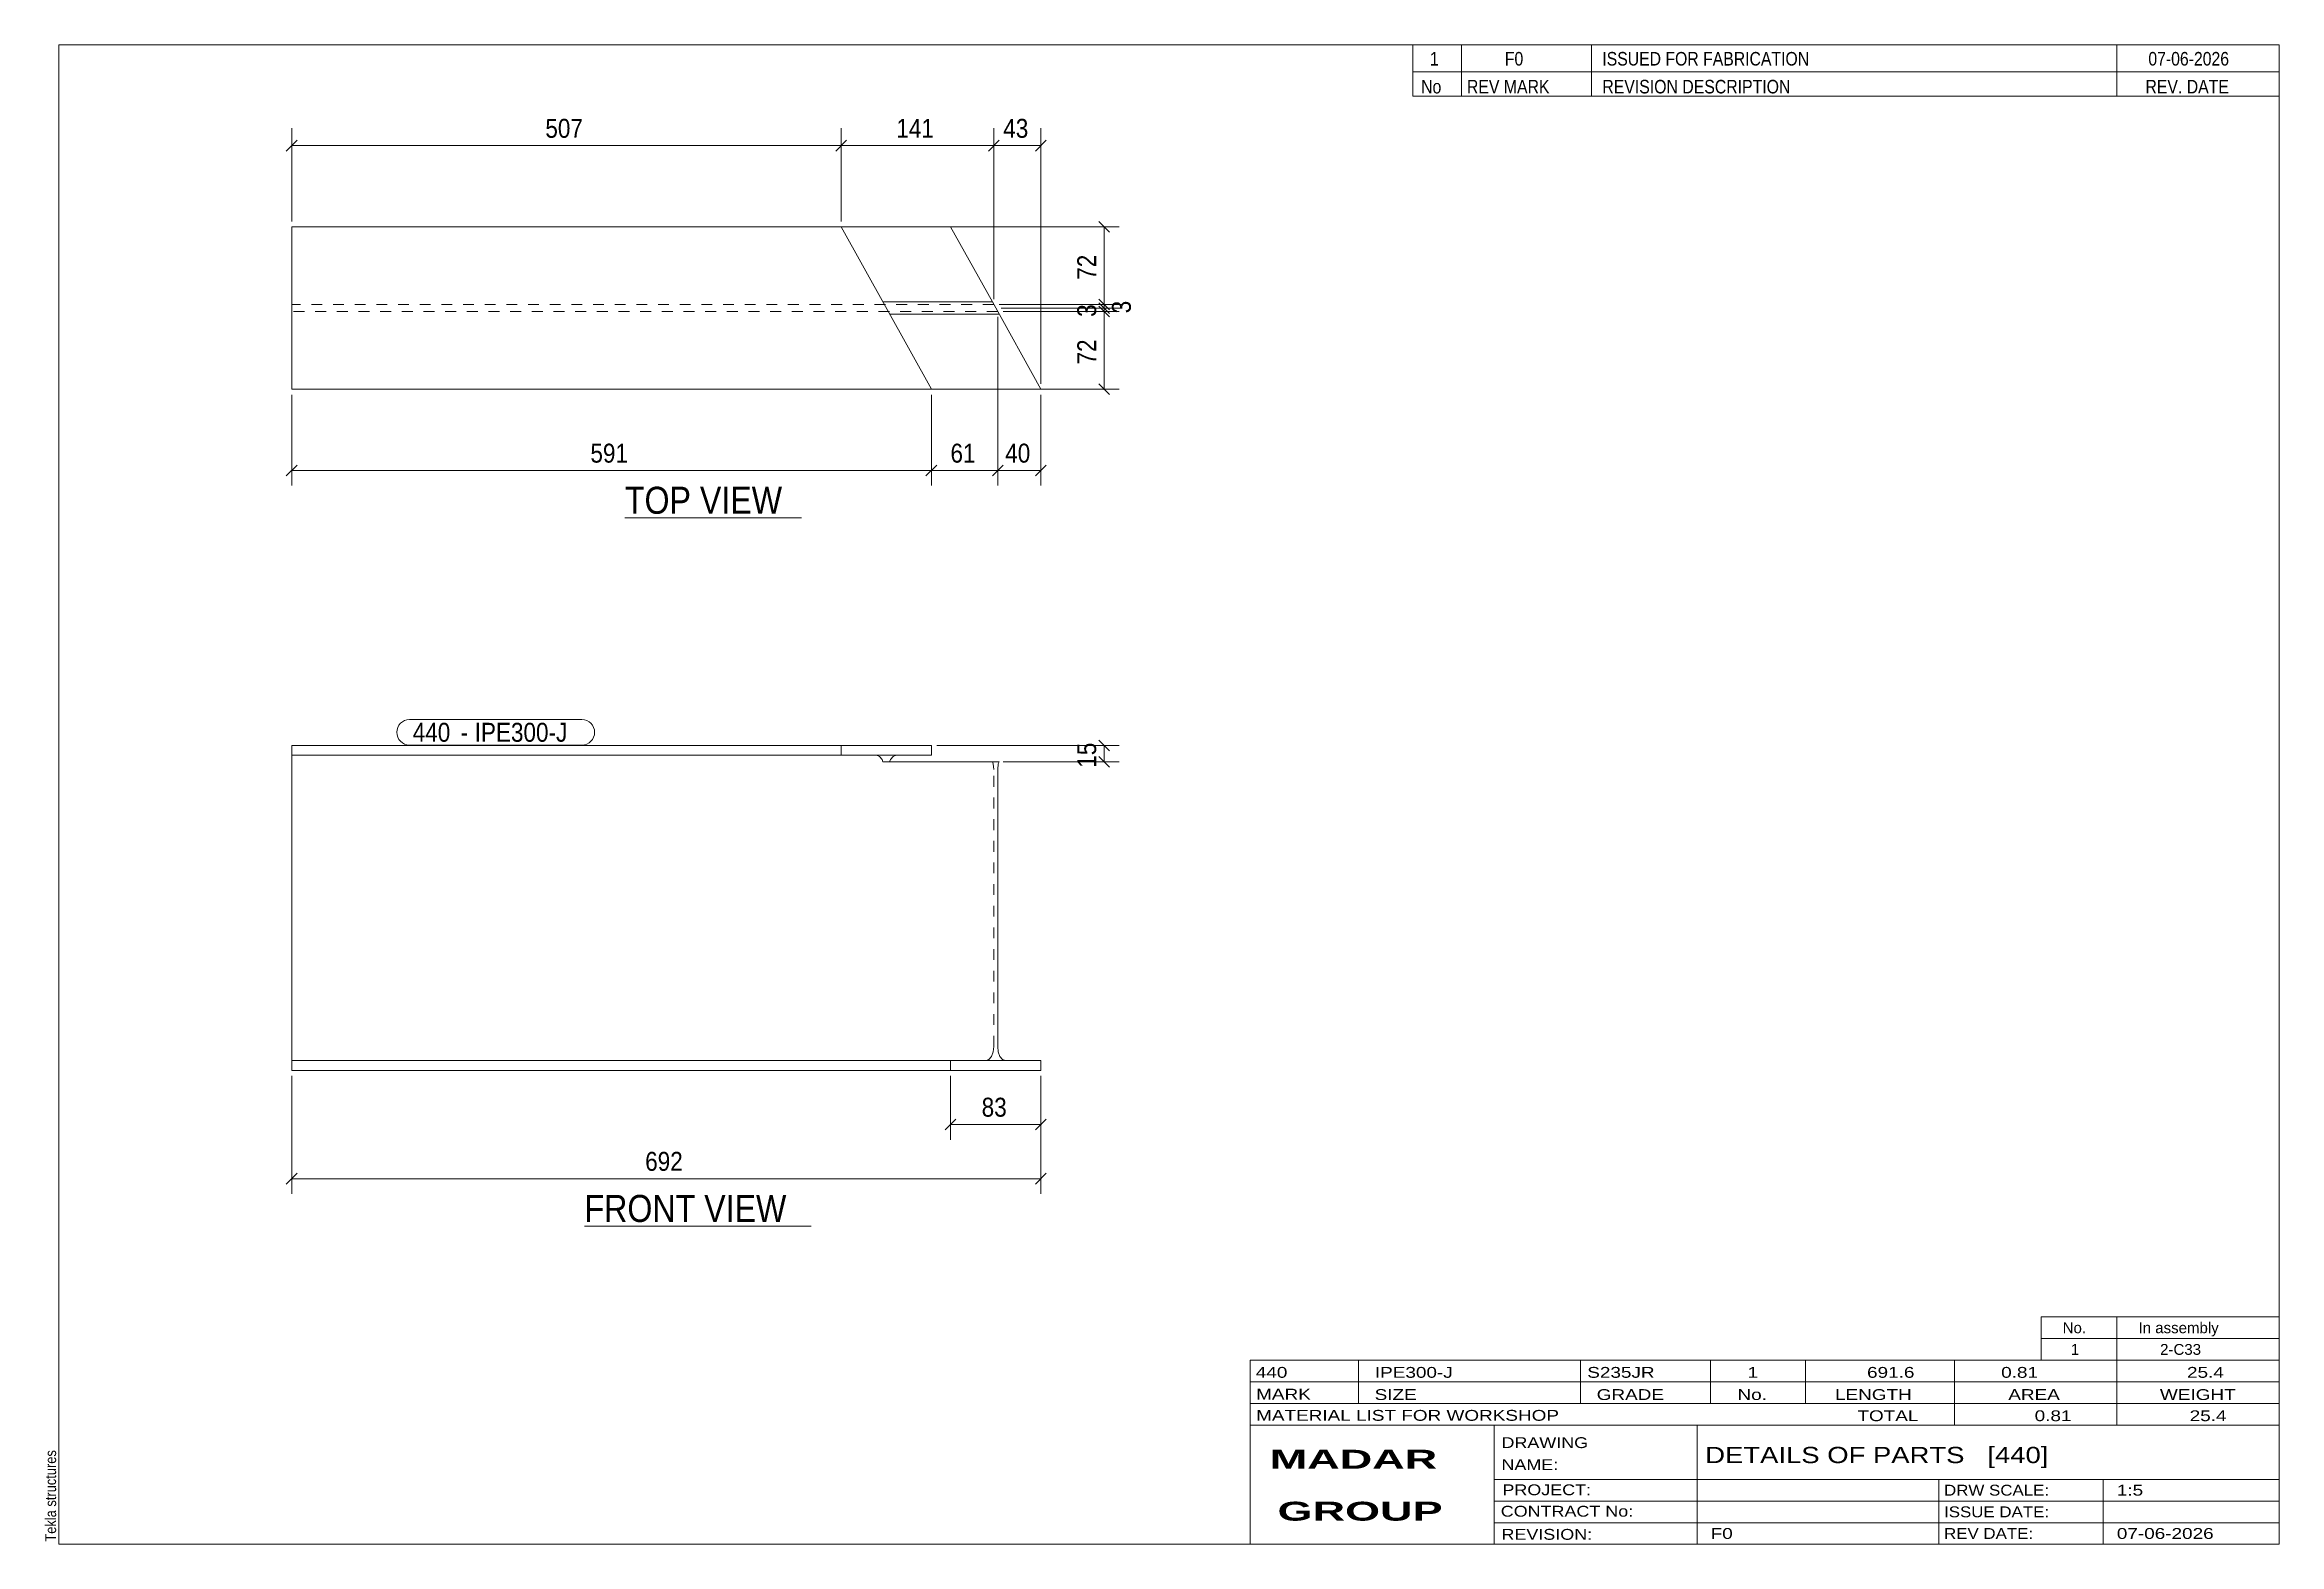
# Model space of a CAD drawing. Header units: millimetres. Extents: x 2 to 415, y 5 to 282.
import ezdxf

# ---------------------------------------------------------------- set-up
doc = ezdxf.new("R2010")
doc.units = ezdxf.units.MM
doc.linetypes.add('XKITLINE00', pattern=[0])
doc.linetypes.add('XKITLINE02', pattern=[4, 2, -2])
for name, color, linetype, lineweight in [('Dimensions', 7, 'Continuous', 0), ('DrawingSheet', 5, 'Continuous', 0), ('OtherObjectType', 7, 'Continuous', 0), ('Part', 2, 'Continuous', 0), ('PartMark', 7, 'Continuous', 0)]:
    doc.layers.add(name, color=color, linetype=linetype, lineweight=lineweight)
doc.styles.add('ARIAL', font='ARIAL.TTF')
doc.styles.add('ARIAL_BOLD', font='ARIALBD.TTF')
doc.styles.add('ARIAL_NARROW', font='ARIALN.TTF')

# ---------------------------------------------------------------- blocks, each defined once
blk = doc.blocks.new('*A1')
at = {"layer": 'Part', "color": 2, "linetype": 'XKITLINE00', "lineweight": 0}
for p, q in [((48, 94.34), (48, 152.54)), ((48, 152.54), (166.11, 152.54)), ((166.11, 150.74), (48, 150.74)), ((158.57, 149.98), (158.41, 149.54)), ((178.62, 149.54), (158.41, 149.54)), ((159.04, 150.54), (158.57, 149.98)), ((159.59, 150.74), (159.04, 150.54)), ((166.11, 152.54), (166.11, 150.74)), ((178.47, 149.14), (178.36, 148.14)), ((178.62, 149.54), (178.47, 149.14)), ((178.36, 96.94), (178.36, 148.14)), ((178.36, 96.94), (178.47, 95.95)), ((178.47, 95.95), (178.78, 95.1)), ((178.78, 95.1), (179.25, 94.54)), ((186.33, 94.34), (48, 94.34)), ((48, 92.54), (48, 94.34)), ((186.33, 92.54), (48, 92.54)), ((179.25, 94.54), (179.8, 94.34)), ((186.33, 94.34), (186.33, 92.54))]:
    blk.add_line(p, q, dxfattribs=at)
at = {"layer": 'Part', "color": 7, "linetype": 'XKITLINE02', "lineweight": 0}
for p, q in [((149.46, 150.74), (149.46, 152.54)), ((156.53, 150.54), (155.98, 150.74)), ((157, 149.98), (156.53, 150.54)), ((157.16, 149.54), (157, 149.98)), ((158.41, 149.54), (157.16, 149.54)), ((177.53, 149.14), (177.38, 149.54)), ((177.64, 148.14), (177.53, 149.14)), ((177.64, 96.94), (177.64, 148.14)), ((176.75, 94.54), (177.22, 95.1)), ((177.22, 95.1), (177.53, 95.95)), ((177.53, 95.95), (177.64, 96.94)), ((169.67, 92.54), (169.67, 94.34)), ((176.2, 94.34), (176.75, 94.54))]:
    blk.add_line(p, q, dxfattribs=at)
blk = doc.blocks.new('*A2')
at = {"layer": 'Part', "color": 2, "linetype": 'XKITLINE00', "lineweight": 0}
for p, q in [((48, 248.35), (48, 218.35)), ((149.46, 248.35), (48, 248.35)), ((169.67, 248.35), (149.46, 248.35)), ((149.46, 248.35), (166.11, 218.35)), ((177.38, 234.47), (169.67, 248.35)), ((157.16, 234.47), (177.38, 234.47)), ((158.41, 232.23), (178.62, 232.23)), ((186.33, 218.35), (177.38, 234.47)), ((48, 218.35), (166.11, 218.35)), ((186.33, 218.35), (166.11, 218.35))]:
    blk.add_line(p, q, dxfattribs=at)
at = {"layer": 'Part', "color": 7, "linetype": 'XKITLINE02', "lineweight": 0}
for p, q in [((177.64, 234), (48, 234)), ((178.36, 232.7), (48, 232.7)), ((166.11, 218.35), (186.33, 218.35))]:
    blk.add_line(p, q, dxfattribs=at)
blk = doc.blocks.new('*A3')
at = {"layer": 'DrawingSheet', "color": 5, "linetype": 'XKITLINE00', "lineweight": 0}
for p, q in [((415, 282), (5, 282)), ((5, 282), (5, 5)), ((415, 5), (415, 282)), ((5, 5), (415, 5))]:
    blk.add_line(p, q, dxfattribs=at)
at = {"layer": 'DrawingSheet', "color": 5, "style": 'ARIAL', "width": 0.85}
blk.add_text('Tekla structures', height=2, rotation=90, dxfattribs=at).set_placement((4.5, 5.5))
blk = doc.blocks.new('*A4')
at = {"layer": 'OtherObjectType', "color": 7, "linetype": 'XKITLINE00', "lineweight": 0}
for p, q in [((371, 47), (415, 47)), ((371, 43), (371, 47)), ((385, 43), (385, 47)), ((415, 43), (415, 47)), ((371, 43), (415, 43)), ((371, 39), (371, 43)), ((385, 39), (385, 43)), ((415, 39), (415, 43)), ((371, 39), (415, 39))]:
    blk.add_line(p, q, dxfattribs=at)
at = {"layer": 'OtherObjectType', "color": 7, "style": 'ARIAL_NARROW', "width": 1.211571}
for s, p in [('No.', (375, 44)), ('In assembly', (389, 44)), ('1', (376.5, 40)), ('2-C33', (392.99, 40))]:
    blk.add_text(s, height=2, dxfattribs=at).set_placement(p)
blk = doc.blocks.new('*A5')
at = {"layer": 'OtherObjectType', "color": 7, "linetype": 'XKITLINE00', "lineweight": 0}
for p, q in [((255, 282), (415, 282)), ((415, 282), (255, 282)), ((255, 282), (255, 277)), ((264, 282), (264, 277)), ((288, 282), (288, 277)), ((385, 282), (385, 277)), ((415, 282), (415, 277)), ((255, 277), (415, 277)), ((255, 277), (255, 272.5)), ((255, 277), (415, 277)), ((264, 277), (264, 272.5)), ((288, 277), (288, 272.5)), ((385, 277), (385, 272.5)), ((415, 277), (415, 272.5)), ((415, 272.5), (255, 272.5))]:
    blk.add_line(p, q, dxfattribs=at)
at = {"layer": 'OtherObjectType', "color": 7, "style": 'ARIAL_NARROW'}
for s, width, p in [('1', 1.017001, (258.16, 278.15)), ('F0', 1.017001, (272, 278.15)), ('ISSUED FOR FABRICATION', 1.017001, (290, 278.15)), ('07-06-2026', 1.017001, (390.82, 278.15)), ('No', 1.02, (256.54, 273)), ('REV MARK', 1.02, (265, 273)), ('REVISION DESCRIPTION', 1.02, (290, 273)), ('REV. DATE', 1.02, (390.28, 273))]:
    blk.add_text(s, height=2.5, dxfattribs=dict(at, width=width)).set_placement(p)
blk = doc.blocks.new('*A6')
at = {"layer": 'OtherObjectType', "color": 7, "linetype": 'XKITLINE00', "lineweight": 0}
for p, q in [((225, 39), (415, 39)), ((225, 39), (225, 35)), ((225, 39), (415, 39)), ((245, 35), (245, 39)), ((286, 35), (286, 39)), ((310, 35), (310, 39)), ((327.5, 35), (327.5, 39)), ((355, 35), (355, 39)), ((385, 35), (385, 39)), ((415, 35), (415, 39)), ((225, 35), (415, 35)), ((225, 35), (225, 5)), ((225, 35), (415, 35)), ((245, 31), (245, 35)), ((286, 31), (286, 35)), ((310, 31), (310, 35)), ((327.5, 31), (327.5, 35)), ((355, 31), (355, 35)), ((385, 31), (385, 35)), ((415, 31), (415, 35)), ((225, 31), (415, 31)), ((355, 27), (355, 31)), ((385, 27), (385, 31)), ((415, 27), (415, 31)), ((225, 27), (415, 27)), ((270, 21), (270, 27)), ((307.5, 17), (307.5, 27)), ((415, 21), (415, 27)), ((270, 21), (270, 5)), ((415, 17), (415, 21)), ((270, 17), (415, 17)), ((307.5, 5), (307.5, 17)), ((352.16, 13), (352.16, 17)), ((382.5, 5), (382.5, 17)), ((415, 13), (415, 17)), ((270, 13), (415, 13)), ((352.16, 5), (352.16, 13)), ((415, 9), (415, 13)), ((270, 9), (415, 9)), ((415, 5), (415, 9)), ((225, 5), (415, 5)), ((262.5, 5), (415, 5))]:
    blk.add_line(p, q, dxfattribs=at)
at = {"layer": 'OtherObjectType', "color": 7, "style": 'ARIAL_NARROW'}
for s, height, width, p in [('440', 2, 1.525501, (226.01, 35.76)), ('IPE300-J', 2, 1.525501, (248, 35.76)), ('S235JR', 2, 1.525501, (287.22, 35.76)), ('1', 2, 1.525501, (316.82, 35.76)), ('691.6', 2, 1.525501, (338.88, 35.76)), ('0.81', 2, 1.525501, (363.64, 35.76)), ('25.4', 2, 1.525501, (397.96, 35.76)), ('MARK', 2, 1.525501, (226.08, 31.73)), ('SIZE', 2, 1.525501, (247.96, 31.66)), ('GRADE', 2, 1.525501, (288.96, 31.66)), ('No.', 2, 1.525501, (314.96, 31.66)), ('LENGTH', 2, 1.525501, (332.96, 31.66)), ('AREA', 2, 1.525501, (364.96, 31.66)), ('WEIGHT', 2, 1.525501, (392.96, 31.66)), ('MATERIAL LIST FOR WORKSHOP', 2, 1.525501, (226.08, 27.82)), ('TOTAL', 2, 1.525501, (337.1, 27.75)), ('0.81', 2, 1.525501, (369.83, 27.75)), ('25.4', 2, 1.525501, (398.45, 27.75)), ('DRAWING', 2, 1.445, (271.38, 22.78)), ('NAME:', 2, 1.445, (271.38, 18.72)), ('DETAILS OF PARTS   [440]', 3, 1.474651, (309, 20)), ('PROJECT:', 2, 1.445, (271.55, 14.07)), ('DRW SCALE:', 2, 1.36, (353.1, 14)), ('1:5', 2, 1.525501, (385, 14)), ('CONTRACT No:', 2, 1.445, (271.25, 10.11)), ('ISSUE DATE:', 2, 1.36, (353.1, 10)), ('REVISION:', 2, 1.445, (271.38, 5.84)), ('F0', 2, 1.525501, (310, 6)), ('REV DATE:', 2, 1.36, (353.1, 6)), ('07-06-2026', 2, 1.525501, (385, 6))]:
    blk.add_text(s, height=height, dxfattribs=dict(at, width=width)).set_placement(p)
at = {"layer": 'OtherObjectType', "color": 1, "style": 'ARIAL_BOLD', "width": 1.7}
for s, p in [('MADAR ', (228.58, 18.97)), ('GROUP', (230.03, 9.37))]:
    blk.add_text(s, height=3.5, dxfattribs=at).set_placement(p)
blk = doc.blocks.new('*A7')
at = {"layer": 'Dimensions', "color": 7, "linetype": 'XKITLINE00', "lineweight": 0}
for p, q in [((197.01, 153.53), (198.99, 151.55)), ((167.11, 152.54), (200.8, 152.54)), ((179.36, 149.54), (200.8, 149.54)), ((197.01, 150.53), (198.99, 148.55)), ((198, 149.54), (198, 152.54))]:
    blk.add_line(p, q, dxfattribs=at)
at = {"layer": 'Dimensions', "color": 3}
for p in [(198, 152.54), (198, 149.54)]:
    blk.add_point(p, dxfattribs=at)
at = {"layer": 'Dimensions', "color": 3, "style": 'ARIAL', "width": 0.85}
blk.add_text('15', height=3.5, rotation=90.0002, dxfattribs=at).set_placement((196.55, 148.45))
blk = doc.blocks.new('*A8')
at = {"layer": 'Dimensions', "color": 7, "linetype": 'XKITLINE00', "lineweight": 0}
for p, q in [((48, 91.54), (48, 69.74)), ((186.33, 91.54), (186.33, 69.74)), ((48.99, 73.53), (47.01, 71.55)), ((48, 72.54), (186.33, 72.54)), ((187.32, 73.53), (185.34, 71.55))]:
    blk.add_line(p, q, dxfattribs=at)
at = {"layer": 'Dimensions', "color": 3}
for p in [(48, 72.54), (186.33, 72.54)]:
    blk.add_point(p, dxfattribs=at)
at = {"layer": 'Dimensions', "color": 3, "style": 'ARIAL', "width": 0.85}
blk.add_text('692', height=3.5, dxfattribs=at).set_placement((113.27, 73.99))
blk = doc.blocks.new('*A9')
at = {"layer": 'Dimensions', "color": 7, "linetype": 'XKITLINE00', "lineweight": 0}
for p, q in [((169.67, 91.54), (169.67, 79.74)), ((186.33, 91.54), (186.33, 79.74)), ((170.66, 83.53), (168.68, 81.55)), ((169.67, 82.54), (186.33, 82.54)), ((187.32, 83.53), (185.34, 81.55))]:
    blk.add_line(p, q, dxfattribs=at)
at = {"layer": 'Dimensions', "color": 3}
for p in [(169.67, 82.54), (186.33, 82.54)]:
    blk.add_point(p, dxfattribs=at)
at = {"layer": 'Dimensions', "color": 3, "style": 'ARIAL', "width": 0.85}
blk.add_text('83', height=3.5, dxfattribs=at).set_placement((175.4, 83.99))
blk = doc.blocks.new('*A10')
at = {"layer": 'PartMark', "color": 7, "linetype": 'XKITLINE00', "lineweight": 0}
for p, q in [((69.75, 157.34), (101.59, 157.34)), ((69.75, 152.64), (101.59, 152.64))]:
    blk.add_line(p, q, dxfattribs=at)
for centre, start, end in [((69.75, 154.99), 90, 270), ((101.59, 154.99), 270, 90)]:
    blk.add_arc(centre, 2.35, start, end, dxfattribs=at)
at = {"layer": 'PartMark', "color": 1, "style": 'ARIAL', "width": 0.85}
blk.add_text('440', height=3.5, dxfattribs=at).set_placement((70.35, 153.24))
at = {"layer": 'PartMark', "color": 3, "style": 'ARIAL', "width": 0.85}
for s, p in [('IPE300-J', (81.79, 153.24)), ('-', (79.19, 153.24))]:
    blk.add_text(s, height=3.5, dxfattribs=at).set_placement(p)
blk = doc.blocks.new('*A11')
at = {"layer": 'OtherObjectType', "color": 7, "linetype": 'XKITLINE00', "lineweight": 0}
blk.add_line((102.07, 63.79), (143.93, 63.79), dxfattribs=at)
at = {"layer": 'OtherObjectType', "color": 3, "style": 'ARIAL', "width": 0.85}
blk.add_text('FRONT VIEW', height=5, dxfattribs=at).set_placement((102.07, 64.54))
blk = doc.blocks.new('*A12')
at = {"layer": 'Dimensions', "color": 7, "linetype": 'XKITLINE00', "lineweight": 0}
for p, q in [((179.36, 232.7), (200.8, 232.7)), ((197.01, 233.69), (198.99, 231.71)), ((198, 218.35), (198, 232.7)), ((197.01, 219.34), (198.99, 217.36)), ((167.11, 218.35), (200.8, 218.35))]:
    blk.add_line(p, q, dxfattribs=at)
at = {"layer": 'Dimensions', "color": 3}
for p in [(198, 232.7), (198, 218.35)]:
    blk.add_point(p, dxfattribs=at)
at = {"layer": 'Dimensions', "color": 3, "style": 'ARIAL', "width": 0.85}
blk.add_text('72', height=3.5, rotation=90.0002, dxfattribs=at).set_placement((196.55, 222.93))
blk = doc.blocks.new('*A13')
at = {"layer": 'Dimensions', "color": 7, "linetype": 'XKITLINE00', "lineweight": 0}
for p, q in [((179, 233.35), (200.8, 233.35)), ((179.36, 232.7), (200.8, 232.7)), ((197.01, 234.34), (198.99, 232.36)), ((197.01, 233.69), (198.99, 231.71)), ((198, 232.7), (198, 233.35))]:
    blk.add_line(p, q, dxfattribs=at)
at = {"layer": 'Dimensions', "color": 3}
for p in [(198, 233.35), (198, 232.7)]:
    blk.add_point(p, dxfattribs=at)
at = {"layer": 'Dimensions', "color": 3, "style": 'ARIAL', "width": 0.85}
blk.add_text('3', height=3.5, rotation=90.0002, dxfattribs=at).set_placement((196.55, 231.73))
blk = doc.blocks.new('*A14')
at = {"layer": 'Dimensions', "color": 7, "linetype": 'XKITLINE00', "lineweight": 0}
for p, q in [((178.64, 234), (201.2, 234)), ((179, 233.35), (201.2, 233.35)), ((197.01, 234.99), (198.99, 233.01)), ((197.01, 234.34), (198.99, 232.36)), ((198, 233.35), (198, 234))]:
    blk.add_line(p, q, dxfattribs=at)
at = {"layer": 'Dimensions', "color": 3}
for p in [(198, 234), (198, 233.35)]:
    blk.add_point(p, dxfattribs=at)
at = {"layer": 'Dimensions', "color": 3, "style": 'ARIAL', "width": 0.85}
blk.add_text('3', height=3.5, rotation=90.0002, dxfattribs=at).set_placement((202.95, 232.38))
blk = doc.blocks.new('*A15')
at = {"layer": 'Dimensions', "color": 7, "linetype": 'XKITLINE00', "lineweight": 0}
for p, q in [((150.46, 248.35), (200.8, 248.35)), ((197.01, 249.34), (198.99, 247.36)), ((198, 234), (198, 248.35)), ((178.64, 234), (200.8, 234)), ((197.01, 234.99), (198.99, 233.01))]:
    blk.add_line(p, q, dxfattribs=at)
at = {"layer": 'Dimensions', "color": 3}
for p in [(198, 248.35), (198, 234)]:
    blk.add_point(p, dxfattribs=at)
at = {"layer": 'Dimensions', "color": 3, "style": 'ARIAL', "width": 0.85}
blk.add_text('72', height=3.5, rotation=90.0002, dxfattribs=at).set_placement((196.55, 238.58))
blk = doc.blocks.new('*A16')
at = {"layer": 'Dimensions', "color": 7, "linetype": 'XKITLINE00', "lineweight": 0}
for p, q in [((48.99, 264.34), (47.01, 262.36)), ((48, 249.35), (48, 266.55)), ((150.45, 264.34), (148.47, 262.36)), ((149.46, 249.35), (149.46, 266.55)), ((48, 263.35), (149.46, 263.35))]:
    blk.add_line(p, q, dxfattribs=at)
at = {"layer": 'Dimensions', "color": 3}
for p in [(48, 263.35), (149.46, 263.35)]:
    blk.add_point(p, dxfattribs=at)
at = {"layer": 'Dimensions', "color": 3, "style": 'ARIAL', "width": 0.85}
blk.add_text('507', height=3.5, dxfattribs=at).set_placement((94.84, 264.8))
blk = doc.blocks.new('*A17')
at = {"layer": 'Dimensions', "color": 7, "linetype": 'XKITLINE00', "lineweight": 0}
for p, q in [((150.45, 264.34), (148.47, 262.36)), ((149.46, 249.35), (149.46, 266.55)), ((178.63, 264.34), (176.65, 262.36)), ((177.64, 235), (177.64, 266.55)), ((149.46, 263.35), (177.64, 263.35))]:
    blk.add_line(p, q, dxfattribs=at)
at = {"layer": 'Dimensions', "color": 3}
for p in [(149.46, 263.35), (177.64, 263.35)]:
    blk.add_point(p, dxfattribs=at)
at = {"layer": 'Dimensions', "color": 3, "style": 'ARIAL', "width": 0.85}
blk.add_text('141', height=3.5, dxfattribs=at).set_placement((159.65, 264.8))
blk = doc.blocks.new('*A18')
at = {"layer": 'Dimensions', "color": 7, "linetype": 'XKITLINE00', "lineweight": 0}
for p, q in [((178.63, 264.34), (176.65, 262.36)), ((177.64, 235), (177.64, 266.55)), ((187.32, 264.34), (185.34, 262.36)), ((186.33, 219.35), (186.33, 266.55)), ((177.64, 263.35), (186.33, 263.35))]:
    blk.add_line(p, q, dxfattribs=at)
at = {"layer": 'Dimensions', "color": 3}
for p in [(177.64, 263.35), (186.33, 263.35)]:
    blk.add_point(p, dxfattribs=at)
at = {"layer": 'Dimensions', "color": 3, "style": 'ARIAL', "width": 0.85}
blk.add_text('43', height=3.5, dxfattribs=at).set_placement((179.39, 264.8))
blk = doc.blocks.new('*A19')
at = {"layer": 'Dimensions', "color": 7, "linetype": 'XKITLINE00', "lineweight": 0}
for p, q in [((48, 217.35), (48, 200.55)), ((166.11, 217.35), (166.11, 200.55)), ((48.99, 204.34), (47.01, 202.36)), ((48, 203.35), (166.11, 203.35)), ((167.1, 204.34), (165.12, 202.36))]:
    blk.add_line(p, q, dxfattribs=at)
at = {"layer": 'Dimensions', "color": 3}
for p in [(48, 203.35), (166.11, 203.35)]:
    blk.add_point(p, dxfattribs=at)
at = {"layer": 'Dimensions', "color": 3, "style": 'ARIAL', "width": 0.85}
blk.add_text('591', height=3.5, dxfattribs=at).set_placement((103.16, 204.8))
blk = doc.blocks.new('*A20')
at = {"layer": 'Dimensions', "color": 7, "linetype": 'XKITLINE00', "lineweight": 0}
for p, q in [((178.36, 231.7), (178.36, 200.55)), ((166.11, 217.35), (166.11, 200.55)), ((167.1, 204.34), (165.12, 202.36)), ((166.11, 203.35), (178.36, 203.35)), ((179.35, 204.34), (177.37, 202.36))]:
    blk.add_line(p, q, dxfattribs=at)
at = {"layer": 'Dimensions', "color": 3}
for p in [(166.11, 203.35), (178.36, 203.35)]:
    blk.add_point(p, dxfattribs=at)
at = {"layer": 'Dimensions', "color": 3, "style": 'ARIAL', "width": 0.85}
blk.add_text('61', height=3.5, dxfattribs=at).set_placement((169.64, 204.8))
blk = doc.blocks.new('*A21')
at = {"layer": 'Dimensions', "color": 7, "linetype": 'XKITLINE00', "lineweight": 0}
for p, q in [((178.36, 231.7), (178.36, 200.55)), ((186.33, 217.35), (186.33, 200.55)), ((179.35, 204.34), (177.37, 202.36)), ((178.36, 203.35), (186.33, 203.35)), ((187.32, 204.34), (185.34, 202.36))]:
    blk.add_line(p, q, dxfattribs=at)
at = {"layer": 'Dimensions', "color": 3}
for p in [(178.36, 203.35), (186.33, 203.35)]:
    blk.add_point(p, dxfattribs=at)
at = {"layer": 'Dimensions', "color": 3, "style": 'ARIAL', "width": 0.85}
blk.add_text('40', height=3.5, dxfattribs=at).set_placement((179.75, 204.8))
blk = doc.blocks.new('*A22')
at = {"layer": 'OtherObjectType', "color": 7, "linetype": 'XKITLINE00', "lineweight": 0}
blk.add_line((109.52, 194.6), (142.13, 194.6), dxfattribs=at)
at = {"layer": 'OtherObjectType', "color": 3, "style": 'ARIAL', "width": 0.85}
blk.add_text('TOP VIEW', height=5, dxfattribs=at).set_placement((109.52, 195.35))

msp = doc.modelspace()

# ---------------------------------------------------------------- block references
at = {"lineweight": 0}
for name in ['*A3', '*A5', '*A16', '*A17', '*A18', '*A2', '*A15', '*A20', '*A12', '*A21', '*A14', '*A13', '*A19', '*A22', '*A10', '*A7', '*A1', '*A8', '*A9', '*A11', '*A4', '*A6']:
    msp.add_blockref(name, (0, 0), dxfattribs=at)

doc.saveas('drawing.dxf')
